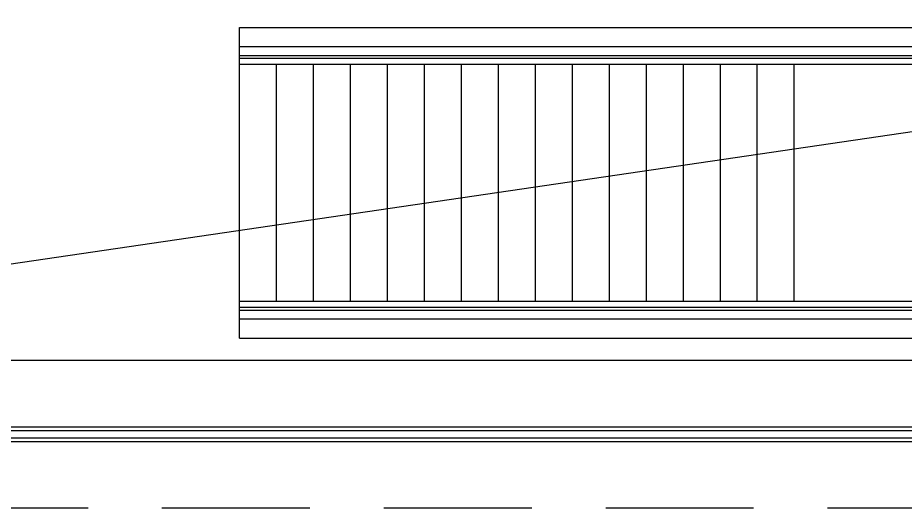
# Model space of a CAD drawing. Extents: x -163002 to 22103, y -103500 to 51643.
# Drawn here: x -126750 to -120750, y 29550 to 32865 of the extents above; entities that cross this region are included whole.
import ezdxf

# ---------------------------------------------------------------- set-up
doc = ezdxf.new("R2010")
doc.units = 0
doc.header["$LTSCALE"] = 1000
doc.header["$MEASUREMENT"] = 0
doc.linetypes.add('s2113a$0$GFxref$0$s3123a$0$HIDDEN2', pattern=[0.1875, 0.125, -0.0625])
doc.layers.get('0').update_dxf_attribs({"linetype": 'CONTINUOUS'})
for name, color, linetype in [('s2113a$0$fire shutter', 5, 's2113a$0$GFxref$0$s3123a$0$HIDDEN2'), ('s2113a$0$stair', 1, 'CONTINUOUS'), ('s2113a$0$txt1', 4, 'CONTINUOUS'), ('s2113a$0$walc', 1, 'CONTINUOUS')]:
    doc.layers.add(name, color=color, linetype=linetype)

# ---------------------------------------------------------------- blocks, each defined once
blk = doc.blocks.new('s2113a')
at = {"layer": 's2113a$0$fire shutter', "ltscale": 8}
blk.add_line((-120274.9, 29550.1), (-128724.9, 29550.1), dxfattribs=at)
at = {"layer": 's2113a$0$stair'}
for p, q in [((-125249.9, 32800.1), (-110564.137, 32800.1)), ((-125249.9, 32670.1), (-110630.574, 32670.1)), ((-125249.9, 32611.1), (-110660.727, 32611.1)), ((-125249.9, 32591.1), (-110670.948, 32591.1)), ((-125249.9, 32551.1), (-110691.39, 32551.1)), ((-125249.9, 30949.1), (-116175, 30949.1)), ((-125249.9, 30909.1), (-116150, 30909.1)), ((-125249.9, 30889.1), (-116175, 30889.1)), ((-125249.9, 30830.1), (-116225, 30830.1)), ((-125249.9, 30700.1), (-116249.9, 30700.1))]:
    blk.add_line(p, q, dxfattribs=at)
for points in [[(-125249.9, 30700.1), (-125249.9, 32800.1)], [(-124999.9, 30949.1), (-124999.9, 32551.1)], [(-124749.9, 30949.1), (-124749.9, 32551.1)], [(-124499.9, 30949.1), (-124499.9, 32551.1)], [(-124249.9, 30949.1), (-124249.9, 32551.1)], [(-123999.9, 30949.1), (-123999.9, 32551.1)], [(-123749.9, 30949.1), (-123749.9, 32551.1)], [(-123499.9, 30949.1), (-123499.9, 32551.1)], [(-123249.9, 30949.1), (-123249.9, 32551.1)], [(-122999.9, 30949.1), (-122999.9, 32551.1)], [(-122749.9, 30949.1), (-122749.9, 32551.1)], [(-122499.9, 30949.1), (-122499.9, 32551.1)], [(-122249.9, 30949.1), (-122249.9, 32551.1)], [(-121999.9, 30949.1), (-121999.9, 32551.1)], [(-121749.9, 30949.1), (-121749.9, 32551.1)], [(-121499.9, 30949.1), (-121499.9, 32551.1)], [(-131203.9, 30100.1), (-116250, 30100.1)], [(-131203.9, 30075.1), (-116225, 30075.1)], [(-131203.9, 30025.1), (-116175, 30025.1)], [(-131103.9, 29635.102), (-131103.9, 30000.1), (-116150, 30000.1)]]:
    blk.add_lwpolyline(points, dxfattribs=at)
at = {"layer": 's2113a$0$txt1', "color": 1}
blk.add_line((-131237.9, 30550.1), (-104649.9, 34450.1), dxfattribs=at)
at = {"layer": 's2113a$0$walc', "color": 4}
blk.add_lwpolyline([(-131203.9, 29635.102), (-131203.9, 30550.1), (-116249.9, 30550.1)], dxfattribs=at)

msp = doc.modelspace()

# ---------------------------------------------------------------- block references
msp.add_blockref('s2113a', (0, 0))

doc.saveas('drawing.dxf')
